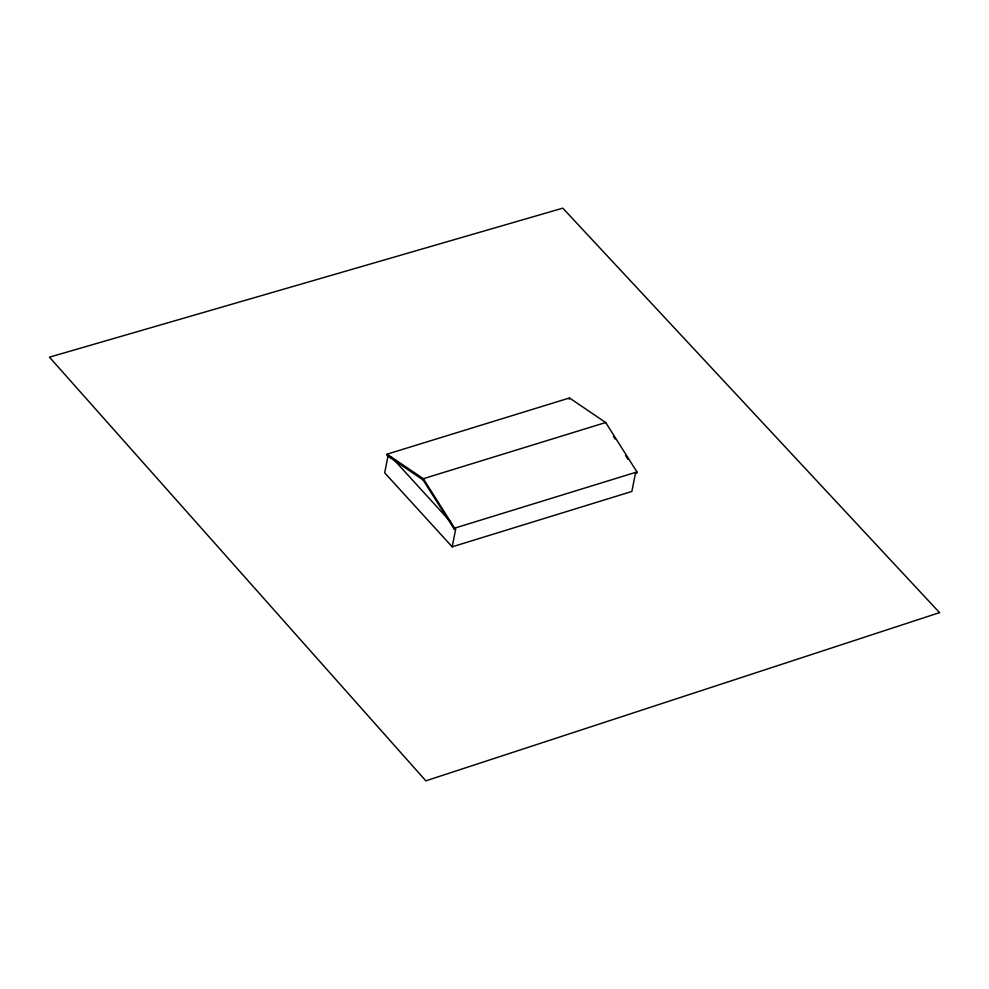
<?xml version="1.0" encoding="UTF-8"?>
<svg xmlns="http://www.w3.org/2000/svg" width="989" height="989" viewBox="0 0 989 989"><rect width="100%" height="100%" fill="white"/><g stroke="black" fill="none" stroke-linecap="round" stroke-linejoin="round"><path stroke-width="1.48" d="M387.119 454.149L386.872 455.397L423.082 479.949L454.371 529.387L455.719 528.979L452.196 546.818L631.847 491.471L635.383 473.632L636.731 473.212L636.978 471.963L605.688 422.526L569.479 397.974L387.119 454.149L423.329 478.701L454.619 528.151L454.371 529.387M388.22 454.977L384.684 472.829L452.196 546.818M569.231 399.21L569.479 397.974M390.494 457.858L391.842 457.437M423.329 478.701L605.688 422.526M423.082 479.949L424.442 479.529M454.619 528.151L636.978 471.963M393.906 459.7L450.539 521.772M613.489 436.483L615.096 439.017M625.555 455.546L627.978 459.366M939.55 612.624L425.839 780.84L49.45 357.165L562.803 208.16L939.55 612.624"/></g></svg>
